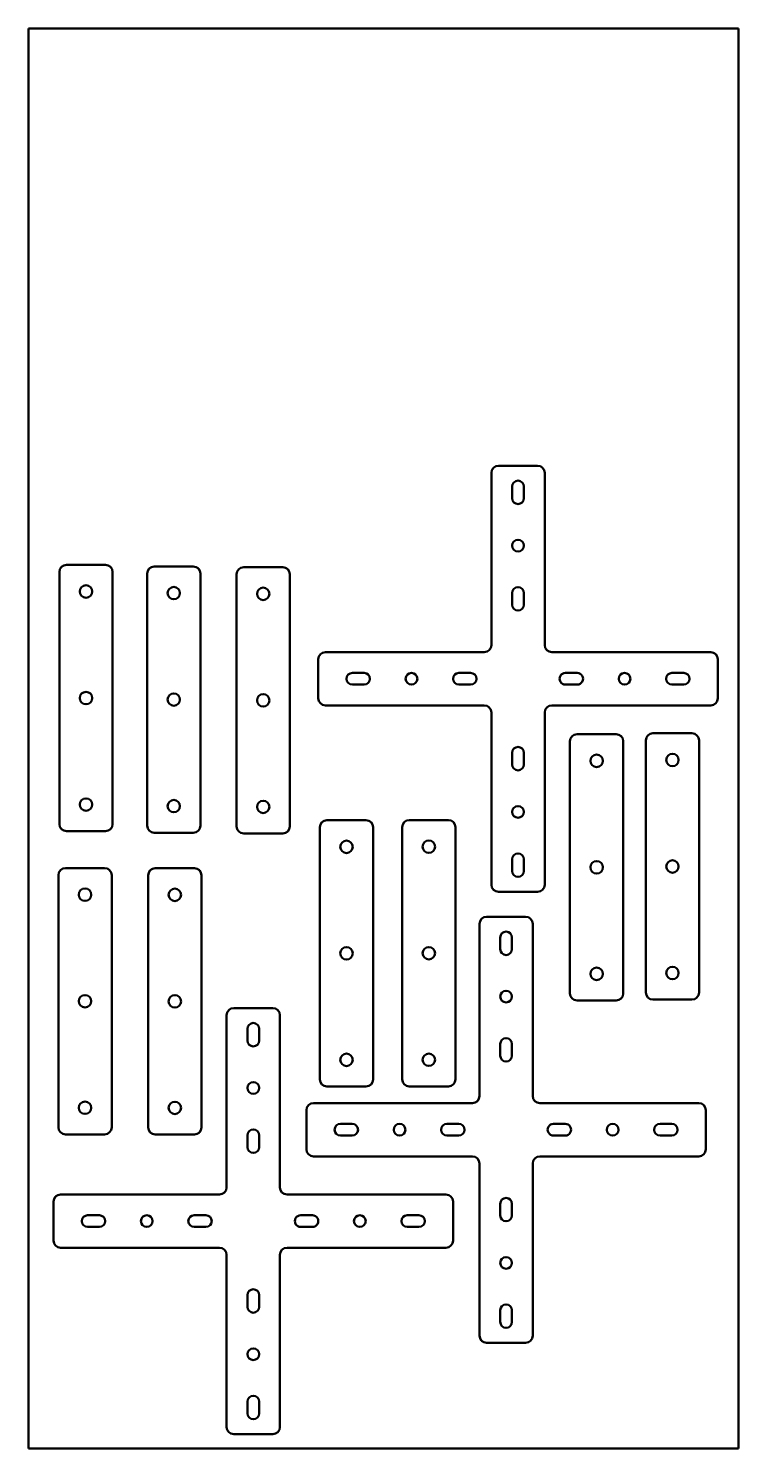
# Model space of a CAD drawing. Header units: millimetres. Extents: x 197 to 397, y 10 to 410.
import ezdxf

# ---------------------------------------------------------------- set-up
doc = ezdxf.new("R2010")
doc.units = ezdxf.units.MM
doc.layers.add('Visible (ISO)', color=7, linetype='Continuous', lineweight=50)

msp = doc.modelspace()

# ---------------------------------------------------------------- linework, layer by layer
at = {"layer": 'Visible (ISO)'}
for p, q in [((197, 410), (397, 410)), ((197, 10), (197, 410)), ((397, 410), (397, 10)), ((327.39, 236.33), (327.39, 284.83)), ((329.39, 286.83), (340.39, 286.83)), ((342.39, 284.83), (342.39, 236.33)), ((333.24, 277.68), (333.24, 280.98)), ((336.54, 280.98), (336.54, 277.68)), ((205.72, 256.89), (205.72, 185.89)), ((218.72, 258.89), (207.72, 258.89)), ((220.72, 185.89), (220.72, 256.89)), ((230.44, 256.46), (230.44, 185.46)), ((243.44, 258.46), (232.44, 258.46)), ((245.44, 185.46), (245.44, 256.46)), ((255.63, 256.24), (255.63, 185.24)), ((268.63, 258.24), (257.63, 258.24)), ((270.63, 185.24), (270.63, 256.24)), ((333.24, 247.68), (333.24, 250.98)), ((336.54, 250.98), (336.54, 247.68)), ((278.64, 221.33), (278.64, 232.33)), ((280.64, 234.33), (325.39, 234.33)), ((344.39, 234.33), (389.14, 234.33)), ((391.14, 232.33), (391.14, 221.33)), ((288.24, 228.48), (291.54, 228.48)), ((318.24, 228.48), (321.54, 228.48)), ((348.24, 228.48), (351.54, 228.48)), ((378.24, 228.48), (381.54, 228.48)), ((291.54, 225.18), (288.24, 225.18)), ((321.54, 225.18), (318.24, 225.18)), ((351.54, 225.18), (348.24, 225.18)), ((381.54, 225.18), (378.24, 225.18)), ((325.39, 219.33), (280.64, 219.33)), ((327.39, 168.83), (327.39, 217.33)), ((342.39, 217.33), (342.39, 168.83)), ((389.14, 219.33), (344.39, 219.33)), ((349.52, 209.22), (349.52, 138.22)), ((362.52, 211.22), (351.52, 211.22)), ((364.52, 138.22), (364.52, 209.22)), ((370.87, 209.46), (370.87, 138.46)), ((383.87, 211.46), (372.87, 211.46)), ((385.87, 138.46), (385.87, 209.46)), ((333.24, 202.68), (333.24, 205.98)), ((336.54, 205.98), (336.54, 202.68)), ((279.07, 185), (279.07, 114)), ((292.07, 187), (281.07, 187)), ((294.07, 114), (294.07, 185)), ((302.26, 185.02), (302.26, 114.02)), ((315.26, 187.02), (304.26, 187.02)), ((317.26, 114.02), (317.26, 185.02)), ((207.72, 183.89), (218.72, 183.89)), ((232.44, 183.46), (243.44, 183.46)), ((257.63, 183.24), (268.63, 183.24)), ((218.45, 173.5), (207.45, 173.5)), ((243.74, 173.46), (232.74, 173.46)), ((333.24, 172.68), (333.24, 175.98)), ((336.54, 175.98), (336.54, 172.68)), ((205.45, 171.5), (205.45, 100.5)), ((220.45, 100.5), (220.45, 171.5)), ((230.74, 171.46), (230.74, 100.46)), ((245.74, 100.46), (245.74, 171.46)), ((340.39, 166.83), (329.39, 166.83)), ((324.03, 109.31), (324.03, 157.81)), ((326.03, 159.81), (337.03, 159.81)), ((339.03, 157.81), (339.03, 109.31)), ((329.88, 150.66), (329.88, 153.96)), ((333.18, 153.96), (333.18, 150.66)), ((351.52, 136.22), (362.52, 136.22)), ((372.87, 136.46), (383.87, 136.46)), ((252.83, 83.58), (252.83, 132.08)), ((254.83, 134.08), (265.83, 134.08)), ((267.83, 132.08), (267.83, 83.58)), ((258.68, 124.93), (258.68, 128.23)), ((261.98, 128.23), (261.98, 124.93)), ((329.88, 120.66), (329.88, 123.96)), ((333.18, 123.96), (333.18, 120.66)), ((281.07, 112), (292.07, 112)), ((304.26, 112.02), (315.26, 112.02)), ((275.28, 94.31), (275.28, 105.31)), ((277.28, 107.31), (322.03, 107.31)), ((341.03, 107.31), (385.78, 107.31)), ((387.78, 105.31), (387.78, 94.31)), ((284.88, 101.46), (288.18, 101.46)), ((314.88, 101.46), (318.18, 101.46)), ((344.88, 101.46), (348.18, 101.46)), ((374.88, 101.46), (378.18, 101.46)), ((207.45, 98.5), (218.45, 98.5)), ((232.74, 98.46), (243.74, 98.46)), ((258.68, 94.93), (258.68, 98.23)), ((261.98, 98.23), (261.98, 94.93)), ((288.18, 98.16), (284.88, 98.16)), ((318.18, 98.16), (314.88, 98.16)), ((348.18, 98.16), (344.88, 98.16)), ((378.18, 98.16), (374.88, 98.16)), ((322.03, 92.31), (277.28, 92.31)), ((385.78, 92.31), (341.03, 92.31)), ((324.03, 41.81), (324.03, 90.31)), ((339.03, 90.31), (339.03, 41.81)), ((206.08, 81.58), (250.83, 81.58)), ((269.83, 81.58), (314.58, 81.58)), ((204.08, 68.58), (204.08, 79.58)), ((316.58, 79.58), (316.58, 68.58)), ((329.88, 75.66), (329.88, 78.96)), ((333.18, 78.96), (333.18, 75.66)), ((213.68, 75.73), (216.98, 75.73)), ((216.98, 72.43), (213.68, 72.43)), ((243.68, 75.73), (246.98, 75.73)), ((246.98, 72.43), (243.68, 72.43)), ((273.68, 75.73), (276.98, 75.73)), ((276.98, 72.43), (273.69, 72.43)), ((303.68, 75.73), (306.98, 75.73)), ((306.98, 72.43), (303.68, 72.43)), ((250.83, 66.58), (206.08, 66.58)), ((252.83, 16.08), (252.83, 64.58)), ((267.83, 64.58), (267.83, 16.08)), ((314.58, 66.58), (269.83, 66.58)), ((258.68, 49.93), (258.68, 53.23)), ((261.98, 53.23), (261.98, 49.93)), ((329.88, 45.66), (329.88, 48.96)), ((333.18, 48.96), (333.18, 45.66)), ((337.03, 39.81), (326.03, 39.81)), ((258.68, 19.93), (258.68, 23.23)), ((261.98, 23.23), (261.98, 19.93)), ((265.83, 14.08), (254.83, 14.08)), ((397, 10), (197, 10))]:
    msp.add_line(p, q, dxfattribs=at)
for centre, radius in [((334.89, 264.33), 1.65), ((213.22, 251.39), 1.75), ((237.94, 250.96), 1.75), ((263.13, 250.74), 1.75), ((304.89, 226.83), 1.65), ((364.89, 226.83), 1.65), ((213.22, 221.39), 1.75), ((237.94, 220.96), 1.75), ((263.13, 220.74), 1.75), ((357.02, 203.72), 1.75), ((378.37, 203.96), 1.75), ((213.22, 191.39), 1.75), ((237.94, 190.96), 1.75), ((263.13, 190.74), 1.75), ((334.89, 189.33), 1.65), ((286.57, 179.5), 1.75), ((309.76, 179.52), 1.75), ((357.02, 173.72), 1.75), ((378.37, 173.96), 1.75), ((212.95, 166), 1.75), ((238.24, 165.96), 1.75), ((286.57, 149.5), 1.75), ((309.76, 149.52), 1.75), ((357.02, 143.72), 1.75), ((378.37, 143.96), 1.75), ((212.95, 136), 1.75), ((238.24, 135.96), 1.75), ((331.53, 137.31), 1.65), ((286.57, 119.5), 1.75), ((309.76, 119.52), 1.75), ((260.33, 111.58), 1.65), ((212.95, 106), 1.75), ((238.24, 105.96), 1.75), ((301.53, 99.81), 1.65), ((361.53, 99.81), 1.65), ((230.33, 74.08), 1.65), ((290.33, 74.08), 1.65), ((331.53, 62.31), 1.65), ((260.33, 36.58), 1.65)]:
    msp.add_circle(centre, radius, dxfattribs=at)
for centre, radius, start, end in [((329.39, 284.83), 2, 90, 180), ((340.39, 284.83), 2, 0, 90), ((334.89, 280.98), 1.65, 0, 180), ((334.89, 277.68), 1.65, 180, 0), ((207.72, 256.89), 2, 90, 180), ((218.72, 256.89), 2, 0, 90), ((232.44, 256.46), 2, 90, 180), ((243.44, 256.46), 2, 0, 90), ((257.63, 256.24), 2, 90, 180), ((268.63, 256.24), 2, 0, 90), ((334.89, 250.98), 1.65, 0, 180), ((334.89, 247.68), 1.65, 180, 0), ((325.39, 236.33), 2, 270, 0), ((344.39, 236.33), 2, 180, 270), ((280.64, 232.33), 2, 90, 180), ((389.14, 232.33), 2, 0, 90), ((288.24, 226.83), 1.65, 90, 270), ((291.54, 226.83), 1.65, 270, 90), ((318.24, 226.83), 1.65, 90, 270), ((321.54, 226.83), 1.65, 270, 90), ((348.24, 226.83), 1.65, 90, 270.1398), ((351.54, 226.83), 1.65, 269.9999, 90), ((378.24, 226.83), 1.65, 90, 270), ((381.54, 226.83), 1.65, 270, 90), ((280.64, 221.33), 2, 180, 270), ((389.14, 221.33), 2, 270, 0), ((325.39, 217.33), 2, 0, 90), ((344.39, 217.33), 2, 90, 180), ((351.52, 209.22), 2, 90, 180), ((362.52, 209.22), 2, 0, 90), ((372.87, 209.46), 2, 90, 180), ((383.87, 209.46), 2, 0, 90), ((334.89, 205.98), 1.65, 0, 180), ((334.89, 202.68), 1.65, 180, 0), ((207.72, 185.89), 2, 180, 270), ((218.72, 185.89), 2, 270, 0), ((232.44, 185.46), 2, 180, 270), ((243.44, 185.46), 2, 270, 0), ((257.63, 185.24), 2, 180, 270), ((268.63, 185.24), 2, 270, 0), ((281.07, 185), 2, 90, 180), ((292.07, 185), 2, 0, 90), ((304.26, 185.02), 2, 90, 180), ((315.26, 185.02), 2, 0, 90), ((334.89, 175.98), 1.65, 0, 180), ((207.45, 171.5), 2, 90, 180), ((218.45, 171.5), 2, 0, 90), ((232.74, 171.46), 2, 90, 180), ((243.74, 171.46), 2, 0, 90), ((334.89, 172.68), 1.65, 180, 0), ((329.39, 168.83), 2, 180, 270), ((340.39, 168.83), 2, 270, 0), ((326.03, 157.81), 2, 90, 180), ((337.03, 157.81), 2, 0, 90), ((331.53, 153.96), 1.65, 0, 180), ((331.53, 150.66), 1.65, 180, 0), ((351.52, 138.22), 2, 180, 270), ((362.52, 138.22), 2, 270, 0), ((372.87, 138.46), 2, 180, 270), ((383.87, 138.46), 2, 270, 0), ((254.83, 132.08), 2, 90, 180), ((265.83, 132.08), 2, 0, 90), ((260.33, 128.23), 1.65, 0, 180), ((260.33, 124.93), 1.65, 180, 0), ((331.53, 123.96), 1.65, 0, 180), ((331.53, 120.66), 1.65, 180, 0), ((281.07, 114), 2, 180, 270), ((292.07, 114), 2, 270, 0), ((304.26, 114.02), 2, 180, 270), ((315.26, 114.02), 2, 270, 0), ((322.03, 109.31), 2, 270, 0), ((341.03, 109.31), 2, 180, 270), ((277.28, 105.31), 2, 90, 180), ((385.78, 105.31), 2, 0, 90), ((207.45, 100.5), 2, 180, 270), ((218.45, 100.5), 2, 270, 0), ((232.74, 100.46), 2, 180, 270), ((243.74, 100.46), 2, 270, 0), ((284.88, 99.81), 1.65, 90, 270), ((288.18, 99.81), 1.65, 270, 90), ((314.88, 99.81), 1.65, 90, 270), ((318.18, 99.81), 1.65, 270, 90), ((344.88, 99.81), 1.65, 90, 270.1398), ((348.18, 99.81), 1.65, 269.9999, 90), ((374.88, 99.81), 1.65, 90, 270), ((378.18, 99.81), 1.65, 270, 90), ((260.33, 98.23), 1.65, 0, 180), ((260.33, 94.93), 1.65, 180, 0), ((277.28, 94.31), 2, 180, 270), ((322.03, 90.31), 2, 0, 90), ((341.03, 90.31), 2, 90, 180), ((385.78, 94.31), 2, 270, 0), ((206.08, 79.58), 2, 90, 180), ((250.83, 83.58), 2, 270, 0), ((269.83, 83.58), 2, 180, 270), ((314.58, 79.58), 2, 0, 90), ((331.53, 78.96), 1.65, 0, 180), ((213.68, 74.08), 1.65, 90, 270), ((216.98, 74.08), 1.65, 270, 90), ((243.68, 74.08), 1.65, 90, 270), ((246.98, 74.08), 1.65, 270, 90), ((273.68, 74.08), 1.65, 90, 270.1398), ((276.98, 74.08), 1.65, 269.9999, 90), ((303.68, 74.08), 1.65, 90, 270), ((306.98, 74.08), 1.65, 270, 90), ((331.53, 75.66), 1.65, 180, 0), ((206.08, 68.58), 2, 180, 270), ((314.58, 68.58), 2, 270, 0), ((250.83, 64.58), 2, 0, 90), ((269.83, 64.58), 2, 90, 180), ((260.33, 53.23), 1.65, 0, 180), ((260.33, 49.93), 1.65, 180, 0), ((331.53, 48.96), 1.65, 0, 180), ((331.53, 45.66), 1.65, 180, 0), ((326.03, 41.81), 2, 180, 270), ((337.03, 41.81), 2, 270, 0), ((260.33, 23.23), 1.65, 0, 180), ((254.83, 16.08), 2, 180, 270), ((260.33, 19.93), 1.65, 180, 0), ((265.83, 16.08), 2, 270, 0)]:
    msp.add_arc(centre, radius, start, end, dxfattribs=at)

doc.saveas('drawing.dxf')
